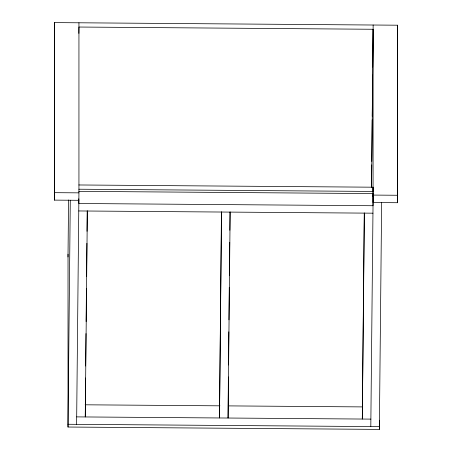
<?xml version="1.0" encoding="UTF-8"?>
<svg xmlns="http://www.w3.org/2000/svg" width="452" height="452" viewBox="0 0 452 452"><rect width="100%" height="100%" fill="white"/><g stroke="black" fill="none" stroke-linecap="round" stroke-linejoin="round"><path stroke-width="0.68" d="M373.137 25.018L373.064 202.536L397.579 202.722L397.653 25.205L54.421 22.6L54.347 200.117L78.863 200.304M54.347 200.117L54.421 22.6M68.003 256.973L68.574 199.959M381.641 202.598L379.364 429.4L68.003 427.038L70.28 200.236M78.874 33.392L78.936 27.035L373.137 29.267L371.55 187.354M76.614 424.338L78.936 192.851L78.936 22.786M85.535 378.002L85.27 416.947L87.338 211.016M85.66 366.013L85.982 333.57M86.106 321.581L86.439 288.432M86.558 276.443L86.891 243.3M87.01 231.311L87.219 210.858M221.446 211.875L219.497 417.964L221.565 212.033M228.367 376.968L228.079 418.032L230.147 212.101M228.486 364.979L228.819 331.83M228.944 319.841L229.266 287.404M229.39 275.415L229.723 242.266M229.842 230.277L230.023 211.943M364.255 212.96L362.306 419.049L364.374 213.118M371.504 187.461L371.73 164.918M371.764 161.392L372.182 119.831M372.222 116.305L372.634 75.122M372.714 66.992L373.092 29.759M373.002 196.388L373.053 187.201L78.851 184.97M370.809 426.564L373.137 195.078L397.653 195.264M397.653 25.205L397.579 202.722M78.851 189.218L373.053 191.45L373.053 187.201M78.829 191.349L373.03 193.58L373.03 205.728L78.829 203.496L78.829 198.773M54.421 192.665L78.936 192.851M78.755 210.954L372.957 213.18M85.151 404.8L219.904 405.823M228.373 405.885L362.419 406.902M76.687 416.885L370.889 419.111M68.032 424.27L379.392 426.631M379.364 420.224L379.364 429.4M68.032 254.205L68.003 427.038"/></g></svg>
